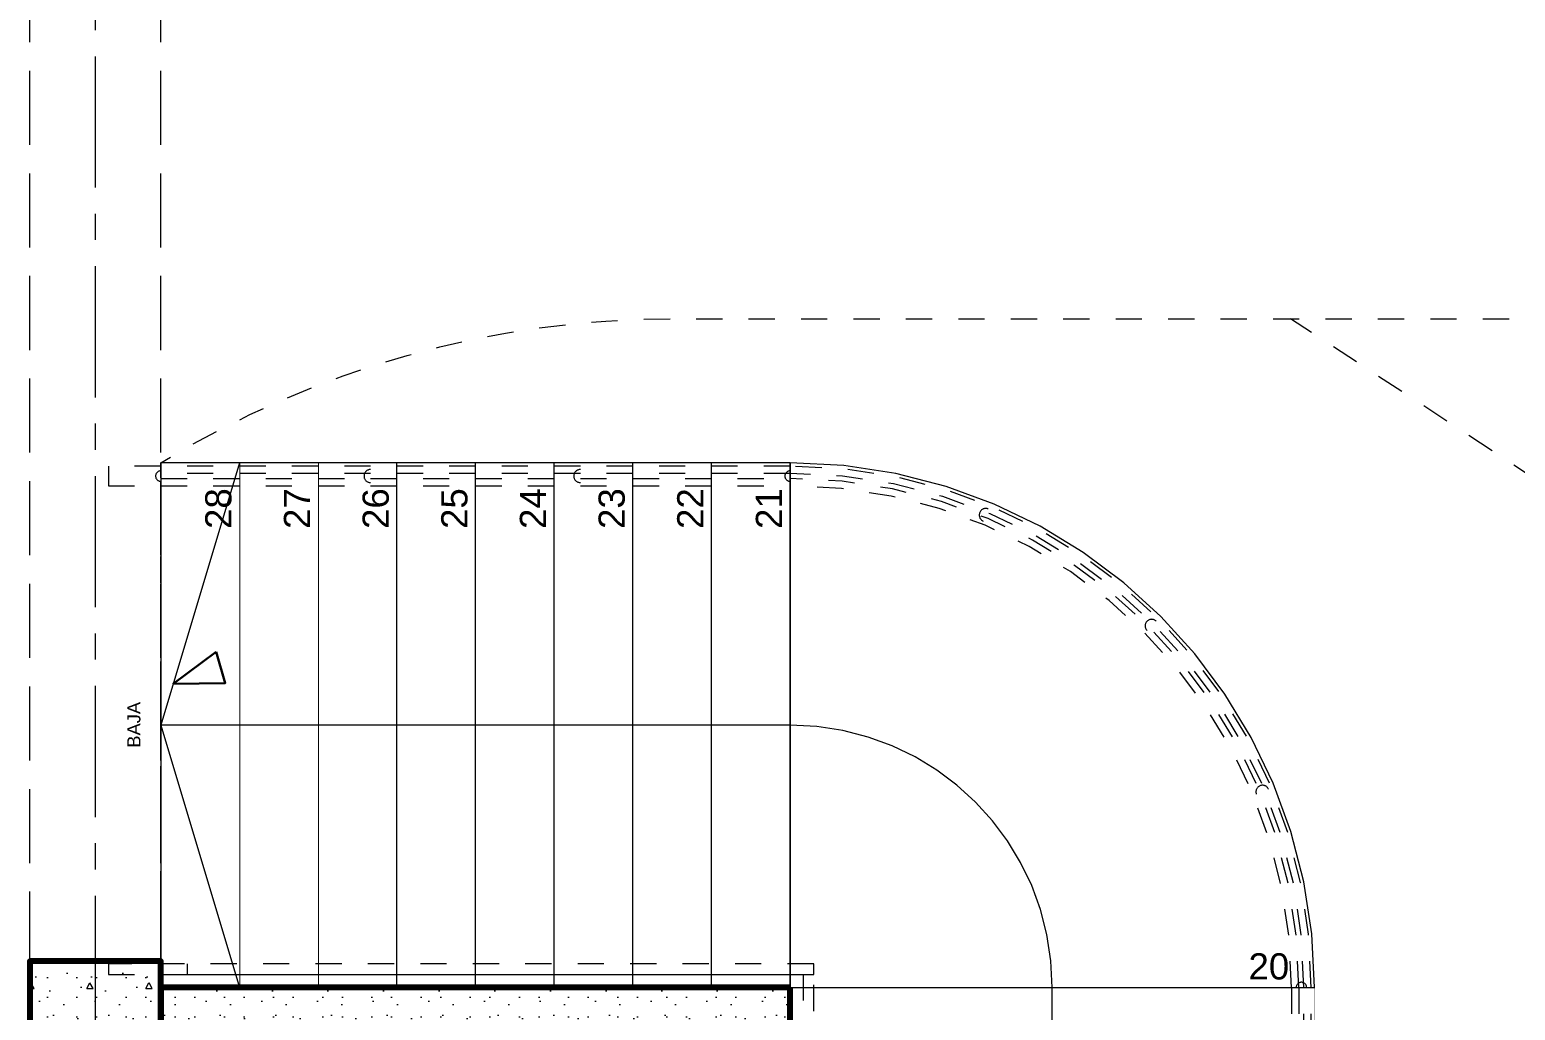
# Model space of a CAD drawing. Header units: inches. Extents: x 2704.1 to 2801.6, y 2415.6 to 2497.
# Drawn here: x 2735.93 to 2741.59, y 2450.05 to 2453.79 of the extents above; entities that cross this region are included whole.
import ezdxf
from ezdxf.lldxf.tags import DXFTag

# ---------------------------------------------------------------- set-up
doc = ezdxf.new("R2010")
doc.units = ezdxf.units.IN
doc.set_wipeout_variables(frame=1)
for name, pattern in [('ACAD_ISO04W100', [30, 24, -3, 0, -3]), ('Hidden Line', [0.391222, 0.282222, -0.109]), ('Oculto', [0.15875, 0.105833, -0.052917]), ('Punto & Raya', [0.65, 0.5, -0.075, 0, -0.075]), ('Raya Pequeña', [0.141111, 0.070556, -0.070556]), ('Rayas', [0.1, 0.05, -0.05]), ('Wipeout_Contour', [1, 0, -1])]:
    doc.linetypes.add(name, pattern=pattern)
for name, color, linetype in [('02 _ ARQ _ ALB _ Ejes Generales', 7, 'Continuous'), ('02 _ ARQ _ ZON _ Espacio.3D', 7, 'Continuous'), ('08 _ STR _ EXT _ 06 Columnas', 7, 'Continuous'), ('08 _ STR _ EXT _ 07 Losa Aligerada', 7, 'Continuous'), ('08 _ STR _ EXT _ 09 Vigas', 7, 'Continuous'), ('08 _ STR _ EXT _ 11 Escaleras', 7, 'Continuous'), ('08 _ STR _ EXT _ 12 Ascensor', 7, 'Continuous'), ('Dibujo 2D - General', 7, 'Continuous'), ('Interior - Escaleras & Barandillas', 7, 'Continuous')]:
    doc.layers.add(name, color=color, linetype=linetype)
doc.layers.add('ALUMBRADO_PVC', color=6, linetype='PVC1', lineweight=30)
doc.styles.add('Estilo_Generado_3', font='arial.ttf')
doc.styles.add('{18b73a54-fa43-428c-adcb-c1c7bbdf2c84}', font='Simplex.shx')
tags = doc.linetypes.add('PVC1', pattern='A,1,-0.19772,["PVC",{18b73a54-fa43-428c-adcb-c1c7bbdf2c84},S=0.13,R=0,X=0,Y=-0.061851],-0.507647', length=1.705367).pattern_tags.tags
tags[6] = DXFTag(74, 10)
pattern_1 = [(0, (2712.85563, 2425.38577), (0, 0.3897114), [0.024375, -0.200625]), (0, (2712.96813, 2425.58063), (0, 0.3897114), [0.024375, -0.200625]), (60, (2712.85563, 2425.38577), (-0.3375, 0.1948557), [0.024375, -0.200625]), (60, (2713.08063, 2425.38577), (-0.3375, 0.1948557), [0.024375, -0.200625]), (120, (2712.88, 2425.38577), (0.3375, 0.1948557), [0.024375, -0.200625]), (120, (2713.105, 2425.38577), (0.3375, 0.1948557), [0.024375, -0.200625]), (0, (2712.85563, 2425.42327), (0, 0.075), [0, -0.075, 0, -0.1125]), (45, (2712.89313, 2425.42327), (-0.05303301, 0.05303301), [0, -0.05625, 0, -0.09375])]

msp = doc.modelspace()

# ---------------------------------------------------------------- linework, layer by layer
at = {"layer": '02 _ ARQ _ ALB _ Ejes Generales', "color": 251, "linetype": 'Punto & Raya', "lineweight": 13}
msp.add_line((2736.1756, 2471.2858), (2736.1756, 2427.4358), dxfattribs=at)
at = {"layer": '02 _ ARQ _ ZON _ Espacio.3D', "color": 254, "linetype": 'Continuous', "lineweight": 0, "flags": 128}
msp.add_lwpolyline([(2736.4256, 2447.6358), (2735.9256, 2447.6358), (2735.9256, 2448.0858), (2736.4256, 2448.0858), (2736.4256, 2449.7858), (2735.9256, 2449.7858), (2735.9256, 2450.2358), (2736.4256, 2450.2358), (2736.4256, 2450.1358), (2738.8256, 2450.1358), (2738.8256, 2447.7358), (2736.4256, 2447.7358)], close=True, dxfattribs=at)
at = {"layer": '08 _ STR _ EXT _ 07 Losa Aligerada', "color": 254, "linetype": 'Rayas', "lineweight": 18, "flags": 128}
msp.add_lwpolyline([(2738.3807, 2445.1858, -0.137981), (2736.4256, 2445.7358), (2736.4256, 2447.7357), (2736.4256, 2450.1357), (2736.4256, 2452.1358, -0.137981), (2738.3807, 2452.6858), (2752.1756, 2452.6858, -1), (2752.1756, 2445.1858)], format="xyb", close=True, dxfattribs=at)
at = {"layer": '08 _ STR _ EXT _ 09 Vigas', "color": 251, "linetype": 'Hidden Line', "lineweight": 13}
msp.add_line((2735.9256, 2442.7858), (2735.9256, 2455.0858), dxfattribs=at)
at = {"layer": '08 _ STR _ EXT _ 11 Escaleras', "color": 161, "linetype": 'ACAD_ISO04W100', "lineweight": 13}
for p, q in [((2738.8256, 2450.1358), (2738.8256, 2447.7358)), ((2740.8256, 2447.7358), (2740.8256, 2450.1358))]:
    msp.add_line(p, q, dxfattribs=at)
at = {"layer": 'Interior - Escaleras & Barandillas', "color": 161, "linetype": 'Raya Pequeña', "lineweight": 13}
for p, q in [((2736.2256, 2452.1233), (2736.2256, 2452.0483)), ((2736.2256, 2450.2258), (2736.2256, 2450.1858)), ((2738.9156, 2450.1858), (2738.9156, 2450.2258))]:
    msp.add_line(p, q, dxfattribs=at)
at = {"layer": 'Interior - Escaleras & Barandillas', "color": 161, "linetype": 'Raya Pequeña', "lineweight": 13, "flags": 128}
for points in [[(2739.5814, 2451.9604, 1), (2739.5623, 2451.9142, 1)], [(2740.2221, 2451.5323, 1), (2740.1868, 2451.497, 1)], [(2740.6503, 2450.8916, 1), (2740.6041, 2450.8724, 1)]]:
    msp.add_lwpolyline(points, format="xyb", dxfattribs=at)

# ---------------------------------------------------------------- texts
at = {"layer": '08 _ STR _ EXT _ 11 Escaleras', "color": 161, "lineweight": 13, "insert": (2736.3232, 2451.0501), "char_height": 0.05, "attachment_point": 4, "rotation": 90, "style": 'Estilo_Generado_3'}
msp.add_mtext('\\A1;{\\pql;\\fArial|b0|i0|c0|p34;BAJA}', dxfattribs=at)
at = {"layer": '08 _ STR _ EXT _ 11 Escaleras', "color": 7, "lineweight": 13, "insert": (2740.5738, 2450.2157), "char_height": 0.1, "attachment_point": 4, "style": 'Estilo_Generado_3'}
msp.add_mtext('\\A1;{\\pql;\\fArial|b0|i0|c0|p34;20}', dxfattribs=at)

# ---------------------------------------------------------------- next in the draw order: wipeouts: each hides what was drawn before it
at = {"color": 254, "linetype": 'Wipeout_Contour', "lineweight": 0, "ltscale": 146.023772}
msp.add_wipeout([(2740.8256, 2450.1358), (2738.8256, 2450.1358), (2738.8256, 2449.8358), (2740.8256, 2449.8358)], dxfattribs=at).dxf.layer = '08 _ STR _ EXT _ 11 Escaleras'

# ---------------------------------------------------------------- next in the draw order: linework, layer by layer
at = {"layer": '08 _ STR _ EXT _ 11 Escaleras', "color": 161, "linetype": 'ACAD_ISO04W100', "lineweight": 13}
for p, q in [((2738.8256, 2452.1358), (2738.8256, 2450.1358)), ((2739.8256, 2447.7358), (2739.8256, 2450.1358))]:
    msp.add_line(p, q, dxfattribs=at)
msp.add_arc((2738.8256, 2450.1358), 2, 0, 90, dxfattribs=at)
at = {"layer": 'Dibujo 2D - General', "color": 252, "linetype": 'Oculto', "lineweight": 13}
msp.add_line((2752.1756, 2445.1858), (2740.7345, 2452.6858), dxfattribs=at)
at = {"layer": 'Interior - Escaleras & Barandillas', "color": 161, "linetype": 'Raya Pequeña', "lineweight": 13}
for p, q in [((2738.9156, 2447.6458), (2738.9156, 2450.2258)), ((2740.7381, 2450.1358), (2740.7381, 2447.7358)), ((2740.7659, 2450.1358), (2740.7659, 2447.7358)), ((2740.7854, 2447.7358), (2740.7854, 2450.1358)), ((2740.8131, 2447.7358), (2740.8131, 2450.1358))]:
    msp.add_line(p, q, dxfattribs=at)
at = {"layer": 'Interior - Escaleras & Barandillas', "color": 161, "linetype": 'Raya Pequeña', "lineweight": 13, "flags": 128}
msp.add_lwpolyline([(2738.8756, 2450.1858), (2738.8756, 2447.6458)], dxfattribs=at)
msp.add_lwpolyline([(2740.7956, 2450.1358, 1), (2740.7556, 2450.1358, 1)], format="xyb", dxfattribs=at)

# ---------------------------------------------------------------- next in the draw order: wipeouts: each hides what was drawn before it
at = {"color": 254, "linetype": 'Wipeout_Contour', "lineweight": 0, "ltscale": 145.872367}
msp.add_wipeout([(2738.5256, 2452.1358), (2738.5256, 2450.1358), (2738.8256, 2450.1358), (2738.8256, 2452.1358)], dxfattribs=at).dxf.layer = '08 _ STR _ EXT _ 11 Escaleras'

# ---------------------------------------------------------------- next in the draw order: hatches: boundary and pattern name
at = {"layer": '08 _ STR _ EXT _ 12 Ascensor', "linetype": 'Continuous', "lineweight": 9}
h = msp.add_hatch(dxfattribs=at)
h.set_pattern_fill('HORMIGÓN_EN_MASA_0002', style=0, pattern_type=2)
h.set_pattern_definition(pattern_1)
h.paths.add_polyline_path([(2738.5756, 2449.8858), (2738.8256, 2450.1358), (2738.5756, 2450.1358)])
h = msp.add_hatch(dxfattribs=at)
h.set_pattern_fill('HORMIGÓN_EN_MASA_0002', style=0, pattern_type=2)
h.set_pattern_definition(pattern_1)
h.paths.add_polyline_path([(2738.5756, 2449.8858), (2738.8256, 2449.8858), (2738.8256, 2450.1358)])

# ---------------------------------------------------------------- next in the draw order: linework, layer by layer
at = {"layer": '08 _ STR _ EXT _ 11 Escaleras', "color": 161, "linetype": 'ACAD_ISO04W100', "lineweight": 13}
for p, q in [((2738.8256, 2452.1358), (2738.5256, 2452.1358)), ((2738.8256, 2450.1358), (2738.8256, 2452.1358)), ((2738.5256, 2450.1358), (2740.8256, 2450.1358))]:
    msp.add_line(p, q, dxfattribs=at)
msp.add_arc((2738.8256, 2450.1358), 1, 0, 90, dxfattribs=at)
at = {"layer": '08 _ STR _ EXT _ 12 Ascensor', "color": 7, "linetype": 'Continuous', "lineweight": 80, "flags": 128}
msp.add_lwpolyline([(2738.8256, 2447.7358), (2738.8256, 2450.1358)], dxfattribs=at)
at = {"layer": 'Interior - Escaleras & Barandillas', "color": 161, "linetype": 'Raya Pequeña', "lineweight": 13, "flags": 128}
msp.add_lwpolyline([(2738.8256, 2452.1058, 1), (2738.8256, 2452.0658, 1)], format="xyb", dxfattribs=at)
at = {"layer": 'Interior - Escaleras & Barandillas', "color": 161, "linetype": 'Raya Pequeña', "lineweight": 13}
for radius in [1.9875, 1.9598, 1.9403, 1.9125]:
    msp.add_arc((2738.8256, 2450.1358), radius, 0, 90, dxfattribs=at)

# ---------------------------------------------------------------- next in the draw order: texts
at = {"layer": '08 _ STR _ EXT _ 11 Escaleras', "color": 7, "lineweight": 13, "insert": (2738.7449, 2451.884), "char_height": 0.1, "attachment_point": 4, "rotation": 90, "style": 'Estilo_Generado_3'}
msp.add_mtext('\\A1;{\\pql;\\fArial|b0|i0|c0|p34;21}', dxfattribs=at)

# ---------------------------------------------------------------- next in the draw order: wipeouts: each hides what was drawn before it
at = {"color": 254, "linetype": 'Wipeout_Contour', "lineweight": 0, "ltscale": 145.02491}
msp.add_wipeout([(2738.5256, 2452.1358), (2738.2256, 2452.1358), (2738.2256, 2450.1358), (2738.5256, 2450.1358)], dxfattribs=at).dxf.layer = '08 _ STR _ EXT _ 11 Escaleras'

# ---------------------------------------------------------------- next in the draw order: linework, layer by layer
at = {"layer": '08 _ STR _ EXT _ 11 Escaleras', "color": 161, "linetype": 'ACAD_ISO04W100', "lineweight": 13}
msp.add_line((2738.5256, 2450.1358), (2738.5256, 2452.1358), dxfattribs=at)

# ---------------------------------------------------------------- next in the draw order: texts
at = {"layer": '08 _ STR _ EXT _ 11 Escaleras', "color": 7, "lineweight": 13, "insert": (2738.4449, 2451.884), "char_height": 0.1, "attachment_point": 4, "rotation": 90, "style": 'Estilo_Generado_3'}
msp.add_mtext('\\A1;{\\pql;\\fArial|b0|i0|c0|p34;22}', dxfattribs=at)

# ---------------------------------------------------------------- next in the draw order: wipeouts: each hides what was drawn before it
at = {"color": 254, "linetype": 'Wipeout_Contour', "lineweight": 0, "ltscale": 144.18246}
msp.add_wipeout([(2737.9256, 2452.1358), (2737.9256, 2450.1358), (2738.2256, 2450.1358), (2738.2256, 2452.1358)], dxfattribs=at).dxf.layer = '08 _ STR _ EXT _ 11 Escaleras'

# ---------------------------------------------------------------- next in the draw order: linework, layer by layer
at = {"layer": '08 _ STR _ EXT _ 11 Escaleras', "color": 161, "linetype": 'ACAD_ISO04W100', "lineweight": 13}
msp.add_line((2738.2256, 2450.1358), (2738.2256, 2452.1358), dxfattribs=at)
at = {"layer": 'Interior - Escaleras & Barandillas', "color": 161, "linetype": 'Raya Pequeña', "lineweight": 13, "flags": 128}
msp.add_lwpolyline([(2738.0256, 2452.1108, 1), (2738.0256, 2452.0608, 1)], format="xyb", dxfattribs=at)

# ---------------------------------------------------------------- next in the draw order: texts
at = {"layer": '08 _ STR _ EXT _ 11 Escaleras', "color": 7, "lineweight": 13, "insert": (2738.1457, 2451.884), "char_height": 0.1, "attachment_point": 4, "rotation": 90, "style": 'Estilo_Generado_3'}
msp.add_mtext('\\A1;{\\pql;\\fArial|b0|i0|c0|p34;23}', dxfattribs=at)

# ---------------------------------------------------------------- next in the draw order: wipeouts: each hides what was drawn before it
at = {"color": 254, "linetype": 'Wipeout_Contour', "lineweight": 0, "ltscale": 143.345106}
msp.add_wipeout([(2737.6256, 2452.1358), (2737.6256, 2450.1358), (2737.9256, 2450.1358), (2737.9256, 2452.1358)], dxfattribs=at).dxf.layer = '08 _ STR _ EXT _ 11 Escaleras'

# ---------------------------------------------------------------- next in the draw order: linework, layer by layer
at = {"layer": '08 _ STR _ EXT _ 11 Escaleras', "color": 161, "linetype": 'ACAD_ISO04W100', "lineweight": 13}
msp.add_line((2737.9256, 2450.1358), (2737.9256, 2452.1358), dxfattribs=at)

# ---------------------------------------------------------------- next in the draw order: texts
at = {"layer": '08 _ STR _ EXT _ 11 Escaleras', "color": 7, "lineweight": 13, "insert": (2737.8449, 2451.884), "char_height": 0.1, "attachment_point": 4, "rotation": 90, "style": 'Estilo_Generado_3'}
msp.add_mtext('\\A1;{\\pql;\\fArial|b0|i0|c0|p34;24}', dxfattribs=at)

# ---------------------------------------------------------------- next in the draw order: wipeouts: each hides what was drawn before it
at = {"color": 254, "linetype": 'Wipeout_Contour', "lineweight": 0, "ltscale": 142.512937}
msp.add_wipeout([(2737.3256, 2452.1358), (2737.3256, 2450.1358), (2737.6256, 2450.1358), (2737.6256, 2452.1358)], dxfattribs=at).dxf.layer = '08 _ STR _ EXT _ 11 Escaleras'

# ---------------------------------------------------------------- next in the draw order: linework, layer by layer
at = {"layer": '08 _ STR _ EXT _ 11 Escaleras', "color": 161, "linetype": 'ACAD_ISO04W100', "lineweight": 13}
msp.add_line((2737.6256, 2450.1358), (2737.6256, 2452.1358), dxfattribs=at)

# ---------------------------------------------------------------- next in the draw order: texts
at = {"layer": '08 _ STR _ EXT _ 11 Escaleras', "color": 7, "lineweight": 13, "insert": (2737.5457, 2451.884), "char_height": 0.1, "attachment_point": 4, "rotation": 90, "style": 'Estilo_Generado_3'}
msp.add_mtext('\\A1;{\\pql;\\fArial|b0|i0|c0|p34;25}', dxfattribs=at)

# ---------------------------------------------------------------- next in the draw order: wipeouts: each hides what was drawn before it
at = {"color": 254, "linetype": 'Wipeout_Contour', "lineweight": 0, "ltscale": 141.686045}
msp.add_wipeout([(2737.0256, 2452.1358), (2737.0256, 2450.1358), (2737.3256, 2450.1358), (2737.3256, 2452.1358)], dxfattribs=at).dxf.layer = '08 _ STR _ EXT _ 11 Escaleras'

# ---------------------------------------------------------------- next in the draw order: linework, layer by layer
at = {"layer": '08 _ STR _ EXT _ 11 Escaleras', "color": 161, "linetype": 'ACAD_ISO04W100', "lineweight": 13}
for p, q in [((2737.0256, 2452.1358), (2737.0256, 2450.1358)), ((2737.3256, 2450.1358), (2737.3256, 2452.1358))]:
    msp.add_line(p, q, dxfattribs=at)
at = {"layer": 'Interior - Escaleras & Barandillas', "color": 161, "linetype": 'Raya Pequeña', "lineweight": 13, "flags": 128}
msp.add_lwpolyline([(2737.2256, 2452.1108, 1), (2737.2256, 2452.0608, 1)], format="xyb", dxfattribs=at)

# ---------------------------------------------------------------- next in the draw order: texts
at = {"layer": '08 _ STR _ EXT _ 11 Escaleras', "color": 7, "lineweight": 13, "insert": (2737.2457, 2451.884), "char_height": 0.1, "attachment_point": 4, "rotation": 90, "style": 'Estilo_Generado_3'}
msp.add_mtext('\\A1;{\\pql;\\fArial|b0|i0|c0|p34;26}', dxfattribs=at)

# ---------------------------------------------------------------- next in the draw order: wipeouts: each hides what was drawn before it
at = {"color": 254, "linetype": 'Wipeout_Contour', "lineweight": 0, "ltscale": 140.864524}
msp.add_wipeout([(2736.7256, 2452.1358), (2736.7256, 2450.1358), (2737.0256, 2450.1358), (2737.0256, 2452.1358)], dxfattribs=at).dxf.layer = '08 _ STR _ EXT _ 11 Escaleras'

# ---------------------------------------------------------------- next in the draw order: linework, layer by layer
at = {"layer": '08 _ STR _ EXT _ 11 Escaleras', "color": 161, "linetype": 'ACAD_ISO04W100', "lineweight": 13}
msp.add_line((2736.7256, 2452.1358), (2736.7256, 2450.1358), dxfattribs=at)

# ---------------------------------------------------------------- next in the draw order: texts
at = {"layer": '08 _ STR _ EXT _ 11 Escaleras', "color": 7, "lineweight": 13, "insert": (2736.9449, 2451.884), "char_height": 0.1, "attachment_point": 4, "rotation": 90, "style": 'Estilo_Generado_3'}
msp.add_mtext('\\A1;{\\pql;\\fArial|b0|i0|c0|p34;27}', dxfattribs=at)

# ---------------------------------------------------------------- next in the draw order: wipeouts: each hides what was drawn before it
at = {"color": 254, "linetype": 'Wipeout_Contour', "lineweight": 0, "ltscale": 140.048468}
msp.add_wipeout([(2736.4256, 2452.1358), (2736.4256, 2450.1358), (2736.7256, 2450.1358), (2736.7256, 2452.1358)], dxfattribs=at).dxf.layer = '08 _ STR _ EXT _ 11 Escaleras'

# ---------------------------------------------------------------- next in the draw order: hatches: boundary and pattern name
at = {"layer": '08 _ STR _ EXT _ 06 Columnas', "linetype": 'Continuous', "lineweight": 9}
h = msp.add_hatch(dxfattribs=at)
h.set_pattern_fill('HORMIGÓN_EN_MASA_0002', style=0, pattern_type=2)
h.set_pattern_definition(pattern_1)
h.paths.add_polyline_path([(2735.9256, 2449.7858), (2736.4256, 2449.7858), (2736.4256, 2450.2358), (2735.9256, 2450.2358)])
at = {"layer": '08 _ STR _ EXT _ 12 Ascensor', "linetype": 'Continuous', "lineweight": 9}
h = msp.add_hatch(dxfattribs=at)
h.set_pattern_fill('HORMIGÓN_EN_MASA_0002', style=0, pattern_type=2)
h.set_pattern_definition(pattern_1)
h.paths.add_polyline_path([(2738.5756, 2450.1358), (2736.4256, 2450.1358), (2736.4256, 2449.8858), (2738.5756, 2449.8858)])

# ---------------------------------------------------------------- next in the draw order: linework, layer by layer
at = {"layer": '08 _ STR _ EXT _ 06 Columnas', "color": 7, "linetype": 'Continuous', "lineweight": 80, "flags": 128}
msp.add_lwpolyline([(2735.9256, 2449.7858), (2736.4256, 2449.7858), (2736.4256, 2450.2358), (2735.9256, 2450.2358)], close=True, dxfattribs=at)
at = {"layer": '08 _ STR _ EXT _ 09 Vigas', "color": 251, "linetype": 'Hidden Line', "lineweight": 13}
msp.add_line((2736.4256, 2442.7858), (2736.4256, 2455.0858), dxfattribs=at)
at = {"layer": '08 _ STR _ EXT _ 11 Escaleras', "color": 161, "linetype": 'ACAD_ISO04W100', "lineweight": 13}
for p, q in [((2738.5256, 2452.1358), (2736.4256, 2452.1358)), ((2736.4256, 2452.1358), (2736.4256, 2450.1358)), ((2736.7256, 2452.1358), (2736.4256, 2451.1358)), ((2738.8256, 2451.1358), (2736.4256, 2451.1358)), ((2736.4256, 2451.1358), (2736.7256, 2450.1358)), ((2736.4256, 2450.1358), (2738.5256, 2450.1358))]:
    msp.add_line(p, q, dxfattribs=at)
at = {"layer": '08 _ STR _ EXT _ 12 Ascensor', "color": 7, "linetype": 'Continuous', "lineweight": 80}
msp.add_line((2738.8256, 2450.1358), (2736.4256, 2450.1358), dxfattribs=at)
at = {"layer": '08 _ STR _ EXT _ 12 Ascensor', "color": 7, "linetype": 'Continuous', "lineweight": 80, "flags": 128}
msp.add_lwpolyline([(2736.4256, 2450.1358), (2736.4256, 2449.8858)], dxfattribs=at)
at = {"layer": 'ALUMBRADO_PVC', "linetype": 'PVC1', "ltscale": 0.4}
msp.add_lwpolyline([(2736.6371, 2451.4156), (2736.473, 2451.2939), (2736.6716, 2451.2962)], close=True, dxfattribs=at)
at = {"layer": 'Interior - Escaleras & Barandillas', "color": 161, "linetype": 'Raya Pequeña', "lineweight": 13}
for p, q in [((2738.8256, 2452.1233), (2736.2256, 2452.1233)), ((2738.8256, 2452.0955), (2736.4256, 2452.0955)), ((2736.4256, 2452.0955), (2736.4256, 2452.076)), ((2736.4256, 2452.076), (2738.8256, 2452.076)), ((2736.2256, 2452.0483), (2738.8256, 2452.0483)), ((2738.9156, 2450.2258), (2736.2256, 2450.2258)), ((2738.9156, 2450.2258), (2736.5256, 2450.2258)), ((2736.5256, 2450.2258), (2736.5256, 2450.1858)), ((2736.2256, 2450.1858), (2738.9156, 2450.1858)), ((2736.5256, 2450.1858), (2738.9156, 2450.1858))]:
    msp.add_line(p, q, dxfattribs=at)
at = {"layer": 'Interior - Escaleras & Barandillas', "color": 161, "linetype": 'Raya Pequeña', "lineweight": 13, "flags": 128}
msp.add_lwpolyline([(2736.4256, 2452.1058, 1), (2736.4256, 2452.0658, 1)], format="xyb", dxfattribs=at)

# ---------------------------------------------------------------- next in the draw order: texts
at = {"layer": '08 _ STR _ EXT _ 11 Escaleras', "color": 7, "lineweight": 13, "insert": (2736.6457, 2451.884), "char_height": 0.1, "attachment_point": 4, "rotation": 90, "style": 'Estilo_Generado_3'}
msp.add_mtext('\\A1;{\\pql;\\fArial|b0|i0|c0|p34;28}', dxfattribs=at)

doc.saveas('drawing.dxf')
